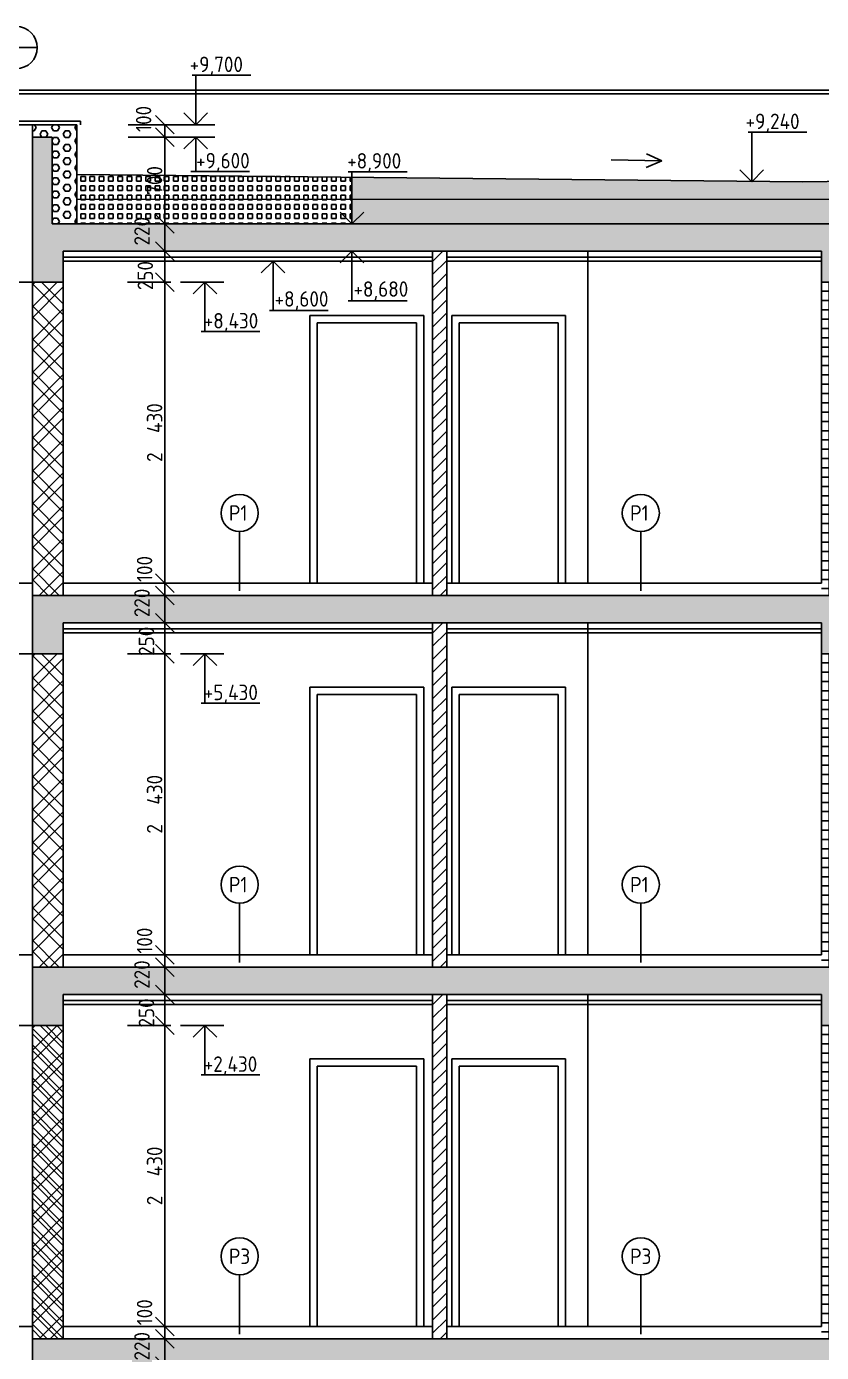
# Model space of a CAD drawing. Extents: x 3792242 to 5145247, y -1546315 to -1031918.
# Drawn here: x 4015889 to 4022306, y -1534967 to -1524264 of the extents above; entities that cross this region are included whole.
import ezdxf

# ---------------------------------------------------------------- set-up
doc = ezdxf.new("R2010")
doc.units = 0
doc.header["$MEASUREMENT"] = 0
doc.layers.get('0').update_dxf_attribs({"linetype": 'CONTINUOUS'})
doc.layers.get('Defpoints').update_dxf_attribs({"color": 61, "linetype": 'CONTINUOUS'})
for name, color, linetype in [('DVERE', 45, 'CONTINUOUS'), ('KÓTY', 4, 'CONTINUOUS'), ('MÚRY', 1, 'CONTINUOUS'), ('OKNÁ', 143, 'CONTINUOUS'), ('TENKÁ', 7, 'CONTINUOUS'), ('ŠRAFY', 82, 'CONTINUOUS'), ('šrafy-múry', 8, 'CONTINUOUS')]:
    doc.layers.add(name, color=color, linetype=linetype)
doc.styles.add('STYLE1', font='isocp.shx')
doc.dimstyles.new('STANDARD-50', dxfattribs={"dimtxt": 125, "dimasz": 150, "dimexe": 10, "dimexo": 200, "dimgap": 20, "dimtad": 1, "dimdsep": 46, "dimlunit": 6, "dimtxsty": 'STYLE1', "dimblk1": 'OBLIQUE', "dimblk2": 'OBLIQUE', "dimsah": 1, "dimcen": 2.5, "dimse1": 1, "dimse2": 1, "dimadec": 0, "dimazin": 0, "dimtfac": 1, "dimtmove": 1, "dimatfit": 3, "dimldrblk": 'OBLIQUE', "dimfxl": 1, "dimtolj": 1, "dimtzin": 0, "dimarcsym": 0})
pattern_1 = [(45, (226757.26, 886.43), (53.0330086, 194.4543648), [250, -50, 0, -50])]
pattern_2 = [(0, (-459049.063, -13947.075), (0, 54.12658774), [31.25, -62.5]), (120, (-459049.063, -13947.075), (-46.875, -27.06329387), [31.25, -62.5]), (60, (-459017.813, -13947.075), (-46.875, 27.06329387), [31.25, -62.5])]
pattern_3 = [(0, (-546523.74, 886.425), (0, 37.5), [37.5, -37.5]), (90, (-546523.74, 886.425), (-37.5, 2e-15), [37.5, -37.5])]

# ---------------------------------------------------------------- blocks, each defined once
blk = doc.blocks.new('_OBLIQUE')
at = {"color": 0, "linetype": 'ByBlock'}
blk.add_line((-0.5, -0.5), (0.5, 0.5), dxfattribs=at)
blk = doc.blocks.new('*D52363')
at = {"layer": 'Defpoints', "color": 0}
for p in [(4016116, -1525157), (4016096, -1525857), (4017006, -1525857)]:
    blk.add_point(p, dxfattribs=at)
at = {"layer": 'KÓTY', "color": 0, "lineweight": -2, "ltscale": 0.25}
blk.add_line((4017006, -1525157), (4017006, -1525857), dxfattribs=at)
at = {"layer": 'KÓTY', "color": 0, "linetype": 'ByBlock', "lineweight": -2, "xscale": 150, "yscale": 150, "zscale": 150}
for p, rotation in [((4017006, -1525157), 90), ((4017006, -1525857), 270)]:
    blk.add_blockref('_OBLIQUE', p, dxfattribs=dict(at, rotation=rotation))
at = {"layer": 'KÓTY', "color": 0, "insert": (4016923, -1525507), "char_height": 125, "attachment_point": 5, "rotation": 90, "style": 'STYLE1'}
blk.add_mtext('\\A1;700', dxfattribs=at)
blk = doc.blocks.new('*D52364')
at = {"layer": 'Defpoints', "color": 0}
for p in [(4016116, -1525057), (4016116, -1525157), (4017006, -1525057)]:
    blk.add_point(p, dxfattribs=at)
at = {"layer": 'KÓTY', "color": 0, "lineweight": -2, "ltscale": 0.25}
blk.add_line((4017006, -1525157), (4017006, -1525057), dxfattribs=at)
at = {"layer": 'KÓTY', "color": 0, "linetype": 'ByBlock', "lineweight": -2, "xscale": 150, "yscale": 150, "zscale": 150}
for p, rotation in [((4017006, -1525057), 90), ((4017006, -1525157), 270)]:
    blk.add_blockref('_OBLIQUE', p, dxfattribs=dict(at, rotation=rotation))
at = {"layer": 'KÓTY', "color": 0, "insert": (4016834, -1525010), "char_height": 125, "attachment_point": 5, "rotation": 90, "style": 'STYLE1'}
blk.add_mtext('\\A1;100', dxfattribs=at)
blk = doc.blocks.new('*D54560')
at = {"layer": 'Defpoints', "color": 0}
for p in [(4016359, -1526077), (4017006, -1526077), (4016359, -1526327)]:
    blk.add_point(p, dxfattribs=at)
at = {"layer": 'KÓTY', "color": 0, "lineweight": -2, "ltscale": 0.25}
blk.add_line((4017006, -1526327), (4017006, -1526077), dxfattribs=at)
at = {"layer": 'KÓTY', "color": 0, "linetype": 'ByBlock', "lineweight": -2, "xscale": 150, "yscale": 150, "zscale": 150}
for p, rotation in [((4017006, -1526077), 90), ((4017006, -1526327), 270)]:
    blk.add_blockref('_OBLIQUE', p, dxfattribs=dict(at, rotation=rotation))
at = {"layer": 'KÓTY', "color": 0, "insert": (4016848, -1526275), "char_height": 125, "attachment_point": 5, "rotation": 90, "style": 'STYLE1'}
blk.add_mtext('\\A1;250', dxfattribs=at)
blk = doc.blocks.new('*D54561')
at = {"layer": 'Defpoints', "color": 0}
for p in [(4016359, -1526327), (4016359, -1528757), (4017006, -1528757)]:
    blk.add_point(p, dxfattribs=at)
at = {"layer": 'KÓTY', "color": 0, "lineweight": -2, "ltscale": 0.25}
blk.add_line((4017006, -1526327), (4017006, -1528757), dxfattribs=at)
at = {"layer": 'KÓTY', "color": 0, "linetype": 'ByBlock', "lineweight": -2, "xscale": 150, "yscale": 150, "zscale": 150}
for p, rotation in [((4017006, -1526327), 90), ((4017006, -1528757), 270)]:
    blk.add_blockref('_OBLIQUE', p, dxfattribs=dict(at, rotation=rotation))
at = {"layer": 'KÓTY', "color": 0, "insert": (4016923, -1527542), "char_height": 125, "attachment_point": 5, "rotation": 90, "style": 'STYLE1'}
blk.add_mtext('\\A1;2ﾠ430', dxfattribs=at)
blk = doc.blocks.new('*D54562')
at = {"layer": 'Defpoints', "color": 0}
for p in [(4017006, -1525857), (4017006, -1526077), (4017006, -1526077)]:
    blk.add_point(p, dxfattribs=at)
at = {"layer": 'KÓTY', "color": 0, "lineweight": -2, "ltscale": 0.25}
blk.add_line((4017006, -1525857), (4017006, -1526077), dxfattribs=at)
at = {"layer": 'KÓTY', "color": 0, "linetype": 'ByBlock', "lineweight": -2, "xscale": 150, "yscale": 150, "zscale": 150}
for p, rotation in [((4017006, -1525857), 90), ((4017006, -1526077), 270)]:
    blk.add_blockref('_OBLIQUE', p, dxfattribs=dict(at, rotation=rotation))
at = {"layer": 'KÓTY', "color": 0, "insert": (4016821, -1525917), "char_height": 125, "attachment_point": 5, "rotation": 90, "style": 'STYLE1'}
blk.add_mtext('\\A1;220', dxfattribs=at)
blk = doc.blocks.new('*D54563')
at = {"layer": 'Defpoints', "color": 0}
for p in [(4017006, -1529077), (4017511, -1529077), (4017511, -1529327)]:
    blk.add_point(p, dxfattribs=at)
at = {"layer": 'KÓTY', "color": 0, "lineweight": -2, "ltscale": 0.25}
blk.add_line((4017006, -1529327), (4017006, -1529077), dxfattribs=at)
at = {"layer": 'KÓTY', "color": 0, "linetype": 'ByBlock', "lineweight": -2, "xscale": 150, "yscale": 150, "zscale": 150}
for p, rotation in [((4017006, -1529077), 90), ((4017006, -1529327), 270)]:
    blk.add_blockref('_OBLIQUE', p, dxfattribs=dict(at, rotation=rotation))
at = {"layer": 'KÓTY', "color": 0, "insert": (4016857, -1529227), "char_height": 125, "attachment_point": 5, "rotation": 90, "style": 'STYLE1'}
blk.add_mtext('\\A1;250', dxfattribs=at)
blk = doc.blocks.new('*D54565')
at = {"layer": 'Defpoints', "color": 0}
for p in [(4017006, -1528757), (4017006, -1528757), (4017006, -1528857)]:
    blk.add_point(p, dxfattribs=at)
at = {"layer": 'KÓTY', "color": 0, "lineweight": -2, "ltscale": 0.25}
blk.add_line((4017006, -1528857), (4017006, -1528757), dxfattribs=at)
at = {"layer": 'KÓTY', "color": 0, "linetype": 'ByBlock', "lineweight": -2, "xscale": 150, "yscale": 150, "zscale": 150}
for p, rotation in [((4017006, -1528757), 90), ((4017006, -1528857), 270)]:
    blk.add_blockref('_OBLIQUE', p, dxfattribs=dict(at, rotation=rotation))
at = {"layer": 'KÓTY', "color": 0, "insert": (4016842, -1528643), "char_height": 125, "attachment_point": 5, "rotation": 90, "style": 'STYLE1'}
blk.add_mtext('\\A1;100', dxfattribs=at)
blk = doc.blocks.new('*D54566')
at = {"layer": 'Defpoints', "color": 0}
for p in [(4017006, -1528857), (4017006, -1529077), (4017006, -1529077)]:
    blk.add_point(p, dxfattribs=at)
at = {"layer": 'KÓTY', "color": 0, "lineweight": -2, "ltscale": 0.25}
blk.add_line((4017006, -1528857), (4017006, -1529077), dxfattribs=at)
at = {"layer": 'KÓTY', "color": 0, "linetype": 'ByBlock', "lineweight": -2, "xscale": 150, "yscale": 150, "zscale": 150}
for p, rotation in [((4017006, -1528857), 90), ((4017006, -1529077), 270)]:
    blk.add_blockref('_OBLIQUE', p, dxfattribs=dict(at, rotation=rotation))
at = {"layer": 'KÓTY', "color": 0, "insert": (4016821, -1528917), "char_height": 125, "attachment_point": 5, "rotation": 90, "style": 'STYLE1'}
blk.add_mtext('\\A1;220', dxfattribs=at)
blk = doc.blocks.new('*D54567')
at = {"layer": 'Defpoints', "color": 0}
for p in [(4016359, -1529327), (4016359, -1531757), (4017006, -1531757)]:
    blk.add_point(p, dxfattribs=at)
at = {"layer": 'KÓTY', "color": 0, "lineweight": -2, "ltscale": 0.25}
blk.add_line((4017006, -1529327), (4017006, -1531757), dxfattribs=at)
at = {"layer": 'KÓTY', "color": 0, "linetype": 'ByBlock', "lineweight": -2, "xscale": 150, "yscale": 150, "zscale": 150}
for p, rotation in [((4017006, -1529327), 90), ((4017006, -1531757), 270)]:
    blk.add_blockref('_OBLIQUE', p, dxfattribs=dict(at, rotation=rotation))
at = {"layer": 'KÓTY', "color": 0, "insert": (4016923, -1530542), "char_height": 125, "attachment_point": 5, "rotation": 90, "style": 'STYLE1'}
blk.add_mtext('\\A1;2ﾠ430', dxfattribs=at)
blk = doc.blocks.new('*D54568')
at = {"layer": 'Defpoints', "color": 0}
for p in [(4017006, -1532077), (4017511, -1532077), (4017511, -1532327)]:
    blk.add_point(p, dxfattribs=at)
at = {"layer": 'KÓTY', "color": 0, "lineweight": -2, "ltscale": 0.25}
blk.add_line((4017006, -1532327), (4017006, -1532077), dxfattribs=at)
at = {"layer": 'KÓTY', "color": 0, "linetype": 'ByBlock', "lineweight": -2, "xscale": 150, "yscale": 150, "zscale": 150}
for p, rotation in [((4017006, -1532077), 90), ((4017006, -1532327), 270)]:
    blk.add_blockref('_OBLIQUE', p, dxfattribs=dict(at, rotation=rotation))
at = {"layer": 'KÓTY', "color": 0, "insert": (4016857, -1532227), "char_height": 125, "attachment_point": 5, "rotation": 90, "style": 'STYLE1'}
blk.add_mtext('\\A1;250', dxfattribs=at)
blk = doc.blocks.new('*D54569')
at = {"layer": 'Defpoints', "color": 0}
for p in [(4017006, -1531757), (4017006, -1531757), (4017006, -1531857)]:
    blk.add_point(p, dxfattribs=at)
at = {"layer": 'KÓTY', "color": 0, "lineweight": -2, "ltscale": 0.25}
blk.add_line((4017006, -1531857), (4017006, -1531757), dxfattribs=at)
at = {"layer": 'KÓTY', "color": 0, "linetype": 'ByBlock', "lineweight": -2, "xscale": 150, "yscale": 150, "zscale": 150}
for p, rotation in [((4017006, -1531757), 90), ((4017006, -1531857), 270)]:
    blk.add_blockref('_OBLIQUE', p, dxfattribs=dict(at, rotation=rotation))
at = {"layer": 'KÓTY', "color": 0, "insert": (4016842, -1531643), "char_height": 125, "attachment_point": 5, "rotation": 90, "style": 'STYLE1'}
blk.add_mtext('\\A1;100', dxfattribs=at)
blk = doc.blocks.new('*D54570')
at = {"layer": 'Defpoints', "color": 0}
for p in [(4017006, -1531857), (4017006, -1532077), (4017006, -1532077)]:
    blk.add_point(p, dxfattribs=at)
at = {"layer": 'KÓTY', "color": 0, "lineweight": -2, "ltscale": 0.25}
blk.add_line((4017006, -1531857), (4017006, -1532077), dxfattribs=at)
at = {"layer": 'KÓTY', "color": 0, "linetype": 'ByBlock', "lineweight": -2, "xscale": 150, "yscale": 150, "zscale": 150}
for p, rotation in [((4017006, -1531857), 90), ((4017006, -1532077), 270)]:
    blk.add_blockref('_OBLIQUE', p, dxfattribs=dict(at, rotation=rotation))
at = {"layer": 'KÓTY', "color": 0, "insert": (4016821, -1531917), "char_height": 125, "attachment_point": 5, "rotation": 90, "style": 'STYLE1'}
blk.add_mtext('\\A1;220', dxfattribs=at)
blk = doc.blocks.new('*D54571')
at = {"layer": 'Defpoints', "color": 0}
for p in [(4016359, -1532327), (4016359, -1534757), (4017006, -1534757)]:
    blk.add_point(p, dxfattribs=at)
at = {"layer": 'KÓTY', "color": 0, "lineweight": -2, "ltscale": 0.25}
blk.add_line((4017006, -1532327), (4017006, -1534757), dxfattribs=at)
at = {"layer": 'KÓTY', "color": 0, "linetype": 'ByBlock', "lineweight": -2, "xscale": 150, "yscale": 150, "zscale": 150}
for p, rotation in [((4017006, -1532327), 90), ((4017006, -1534757), 270)]:
    blk.add_blockref('_OBLIQUE', p, dxfattribs=dict(at, rotation=rotation))
at = {"layer": 'KÓTY', "color": 0, "insert": (4016923, -1533542), "char_height": 125, "attachment_point": 5, "rotation": 90, "style": 'STYLE1'}
blk.add_mtext('\\A1;2ﾠ430', dxfattribs=at)
blk = doc.blocks.new('*D54573')
at = {"layer": 'Defpoints', "color": 0}
for p in [(4017006, -1534757), (4017006, -1534757), (4017006, -1534857)]:
    blk.add_point(p, dxfattribs=at)
at = {"layer": 'KÓTY', "color": 0, "lineweight": -2, "ltscale": 0.25}
blk.add_line((4017006, -1534857), (4017006, -1534757), dxfattribs=at)
at = {"layer": 'KÓTY', "color": 0, "linetype": 'ByBlock', "lineweight": -2, "xscale": 150, "yscale": 150, "zscale": 150}
for p, rotation in [((4017006, -1534757), 90), ((4017006, -1534857), 270)]:
    blk.add_blockref('_OBLIQUE', p, dxfattribs=dict(at, rotation=rotation))
at = {"layer": 'KÓTY', "color": 0, "insert": (4016842, -1534643), "char_height": 125, "attachment_point": 5, "rotation": 90, "style": 'STYLE1'}
blk.add_mtext('\\A1;100', dxfattribs=at)
blk = doc.blocks.new('*D54574')
at = {"layer": 'Defpoints', "color": 0}
for p in [(4017006, -1534857), (4017006, -1535077), (4017006, -1535077)]:
    blk.add_point(p, dxfattribs=at)
at = {"layer": 'KÓTY', "color": 0, "lineweight": -2, "ltscale": 0.25}
blk.add_line((4017006, -1534857), (4017006, -1535077), dxfattribs=at)
at = {"layer": 'KÓTY', "color": 0, "linetype": 'ByBlock', "lineweight": -2, "xscale": 150, "yscale": 150, "zscale": 150}
for p, rotation in [((4017006, -1534857), 90), ((4017006, -1535077), 270)]:
    blk.add_blockref('_OBLIQUE', p, dxfattribs=dict(at, rotation=rotation))
at = {"layer": 'KÓTY', "color": 0, "insert": (4016821, -1534917), "char_height": 125, "attachment_point": 5, "rotation": 90, "style": 'STYLE1'}
blk.add_mtext('\\A1;220', dxfattribs=at)

msp = doc.modelspace()

# ---------------------------------------------------------------- hatches: boundary and pattern name
at = {"layer": 'ŠRAFY'}
h = msp.add_hatch(dxfattribs=at)
h.set_pattern_fill('HEX', color=256, scale=250)
h.set_pattern_definition(pattern_2)
h.paths.add_polyline_path([(4015935.937, -1525157.345), (4016095.937, -1525157.345), (4016295.937, -1525157.345), (4016295.937, -1525057.345), (4015935.937, -1525057.345)])
h = msp.add_hatch(dxfattribs=at)
h.set_pattern_fill('HEX', color=256, scale=250)
h.set_pattern_definition(pattern_2)
h.paths.add_polyline_path([(4016095.937, -1525857.345), (4016295.937, -1525857.345), (4016295.937, -1525517.345), (4016295.937, -1525157.345), (4016095.937, -1525157.345)])
h = msp.add_hatch(dxfattribs=at)
h.set_pattern_fill('SQUARE', color=256, scale=300)
h.set_pattern_definition(pattern_3)
h.paths.add_polyline_path([(4018516.218, -1525857.345), (4029525.937, -1525857.345), (4029525.937, -1525737.345), (4029775.937, -1525737.345), (4029785.78, -1525737.345), (4029783.436, -1525432.339), (4029770.838, -1525432.339), (4029770.838, -1525432.339), (4029783.436, -1525432.339), (4029783.436, -1525419.495), (4029785.78, -1525425.454), (4029795.155, -1525425.454), (4029796.092, -1525430.464), (4029805.804, -1525429.651), (4029839.181, -1525357.933), (4029842.725, -1525350.317), (4029834.978, -1525350.317), (4029848.444, -1525349.049), (4029850.169, -1525303.454, -0.238895689), (4029844.922, -1525301.643), (4029817.256, -1525301.116, 0.999997966), (4029812.03, -1525301.277), (4029812.03, -1525295.005), (4029814.815, -1525267.183, 2.137850487), (4029816.717, -1525259.548), (4029816.685, -1525252.408), (4029793.27, -1525256.571), (4029786.907, -1525245.71, -0.999999999), (4029783.914, -1525249.939), (4029785.607, -1525257.922), (4029760.907, -1525261.992), (4029759.539, -1525254.233), (4029745.056, -1525253.649), (4029741.093, -1525262.086), (4029744.863, -1525276.321), (4029752.804, -1525274.921), (4029753.905, -1525285.649), (4029742.186, -1525288.502), (4029742.186, -1525377.556, -0.198911268), (4029739.715, -1525383.523), (4029722.995, -1525400.242), (4029714.116, -1525409.122), (4029692.554, -1525432.339), (4029707.885, -1525432.339), (4029715.147, -1525432.339), (4029728.616, -1525432.339), (4029728.405, -1525423.902), (4029733.748, -1525424.183), (4029734.03, -1525432.339), (4029768.026, -1525435.714, 0.414213561), (4029770.838, -1525432.339), (4029768.026, -1525554.787), (4029759.967, -1525571.276, -1), (4029765.538, -1525569.784), (4029768.026, -1525554.787), (4029770.838, -1525432.339), (4029734.03, -1525432.339), (4029728.616, -1525432.339), (4029728.616, -1525432.339), (4029715.147, -1525432.339), (4029692.554, -1525432.339), (4029693.963, -1525579.527), (4029724.902, -1525578.964), (4029724.902, -1525572.496), (4029734.745, -1525571.089, 0.995926231), (4029730.574, -1525579.527), (4029736.714, -1525579.527), (4029734.745, -1525571.089, -0.995932032), (4029730.574, -1525579.527, -0.414212634), (4029725.511, -1525585.152), (4029735.542, -1525586.277, 0.999977705), (4029731.305, -1525585.152), (4029725.511, -1525585.152), (4029711.516, -1525585.152), (4029693.963, -1525585.714), (4029694.526, -1525729.527), (4029691.151, -1525720.311), (4029691.151, -1525661.708), (4018516.218, -1525658.266)])
h.paths.add_polyline_path([(4029765.538, -1525569.784), (4029767.744, -1525575.767), (4029759.967, -1525571.276), (4029768.026, -1525554.787)], flags=16)
edge = h.paths.add_edge_path(flags=16)
edge.add_arc((4029726.524, -1525440.327), 0.45, 0, 269.9999999)
edge = h.paths.add_edge_path(flags=16)
edge.add_arc((4029726.524, -1525590.327), 0.45, 0, 269.9999999)
h.paths.add_polyline_path([(4029768.026, -1525704.787), (4029765.538, -1525719.784), (4029767.744, -1525725.767), (4029759.967, -1525721.276)], flags=16)
edge = h.paths.add_edge_path(flags=16)
edge.add_arc((4029767.463, -1525576.254), 0.562, 179.9881901, 60.0098843, ccw=False)
edge = h.paths.add_edge_path(flags=16)
edge.add_arc((4029812.311, -1525301.277), 0.281, 359.9963957, 179.9963957)
edge = h.paths.add_edge_path(flags=16)
edge.add_arc((4029662.463, -1525728.964), 0.562, 89.99853, 269.99853)
edge = h.paths.add_edge_path(flags=16)
edge.add_arc((4029655.822, -1525731.998), 3.548, 179.2901851, 135.8540614, ccw=False)
edge = h.paths.add_edge_path(flags=16)
edge.add_arc((4029653.276, -1525728.964), 0.562, 359.9963955, 270.0014701, ccw=False)
edge = h.paths.add_edge_path(flags=16)
edge.add_arc((4029650.633, -1525731.541), 3.323, 123.9821062, 37.3193843)
edge = h.paths.add_edge_path(flags=16)
edge.add_arc((4029694.526, -1525728.964), 0.563, 180, 269.9999999)
edge = h.paths.add_edge_path(flags=16)
edge.add_arc((4029724.339, -1525728.964), 0.562, 270, 0.0009382)
edge = h.paths.add_edge_path(flags=16)
edge.add_arc((4029734.042, -1525721.792), 0.994, 225, 45)
h.paths.add_polyline_path([(4029724.902, -1525722.496), (4029734.745, -1525721.089, 0.995926231), (4029730.086, -1525729.527), (4029736.714, -1525729.527), (4029767.744, -1525725.767), (4029765.538, -1525719.784, 1), (4029759.967, -1525721.276), (4029767.744, -1525725.767), (4029770.838, -1525730.933), (4029736.714, -1525729.527), (4029724.902, -1525728.964, -0.41282144), (4029730.086, -1525729.527), (4029724.902, -1525722.496)], flags=16)
h.paths.add_polyline_path([(4029736.714, -1525729.527), (4029734.745, -1525721.089, -0.995932032), (4029730.086, -1525729.527, -0.414212634), (4029724.902, -1525728.964)], flags=16)
edge = h.paths.add_edge_path(flags=16)
edge.add_arc((4029725.511, -1525585.714), 0.563, 180.0000001, 89.9999999, ccw=False)
h.paths.add_polyline_path([(4029731.605, -1525587.777, 1), (4029731.605, -1525588.902, 0.999999998)], flags=16)
edge = h.paths.add_edge_path(flags=16)
edge.add_arc((4029760.832, -1525571.045), 0.895, 14.9999652, 194.9999652, ccw=False)
edge = h.paths.add_edge_path(flags=16)
edge.add_arc((4029734.17, -1525432.199), 0.199, 44.9979464, 224.9979464)
edge = h.paths.add_edge_path(flags=16)
edge.add_arc((4029724.13, -1525408.642), 0.937, 104.9964859, 15.0006748, ccw=False)
edge = h.paths.add_edge_path(flags=16)
edge.add_arc((4029723.194, -1525400.441), 0.281, 314.9913662, 134.9913662)
edge = h.paths.add_edge_path(flags=16)
edge.add_arc((4029750.128, -1525259.704), 0.281, 190.0044594, 99.9997466, ccw=False)
edge = h.paths.add_edge_path(flags=16)
edge.add_arc((4029809.967, -1525256.769), 0.281, 280.0002255, 180.0011614, ccw=False)
edge = h.paths.add_edge_path(flags=16)
edge.add_arc((4029810.409, -1525262.15), 0.281, 291.0980665, 111.0864286, ccw=False)
edge = h.paths.add_edge_path(flags=16)
edge.add_arc((4029816.274, -1525260.072), 0.686, 208.6878087, 49.8011007, ccw=False)
edge = h.paths.add_edge_path(flags=16)
edge.add_arc((4029834.906, -1525355.652), 0.281, 359.9967514, 179.9967514)
edge = h.paths.add_edge_path(flags=16)
edge.add_arc((4029794.873, -1525419.496), 0.281, 180.005609, 360, ccw=False)
edge = h.paths.add_edge_path(flags=16)
edge.add_arc((4029714.315, -1525409.32), 0.281, 14.9965141, 135.00199)
edge = h.paths.add_edge_path(flags=16)
edge.add_arc((4029767.463, -1525726.254), 0.562, 179.9881901, 60.0098843, ccw=False)
edge = h.paths.add_edge_path(flags=16)
edge.add_arc((4029736.714, -1525728.964), 0.563, 180.0000001, 270, ccw=False)
edge = h.paths.add_edge_path(flags=16)
edge.add_arc((4029725.605, -1525723.199), 0.994, 315, 135)
edge = h.paths.add_edge_path(flags=0)
edge.add_arc((4029760.832, -1525721.045), 0.895, 14.9999652, 194.9999652, ccw=False)
h = msp.add_hatch(dxfattribs=at)
h.set_pattern_fill('SQUARE', color=256, scale=300)
h.set_pattern_definition(pattern_3)
h.paths.add_polyline_path([(4018516.218, -1525658.266), (4018516.218, -1525480.948), (4016295.937, -1525458.745), (4016295.937, -1525657.582)])
h.paths.add_polyline_path([(4016798.437, -1525651.145), (4016798.437, -1525363.546), (4017048.437, -1525363.546), (4017048.437, -1525651.145)], flags=9)
h = msp.add_hatch(dxfattribs=at)
h.set_pattern_fill('SQUARE', color=256, scale=300)
h.set_pattern_definition(pattern_3)
h.paths.add_polyline_path([(4029693.963, -1525585.714), (4029693.963, -1525579.527), (4029689.662, -1525499.439), (4029635.261, -1525499.439), (4029045.937, -1525493.545), (4026790.937, -1525470.995), (4022155.937, -1525517.345), (4018516.218, -1525480.948), (4018516.218, -1525658.266), (4029691.151, -1525661.708)])
h = msp.add_hatch(dxfattribs=at)
h.set_pattern_fill('SQUARE', color=256, scale=300)
h.set_pattern_definition(pattern_3)
h.paths.add_polyline_path([(4016295.937, -1525657.582), (4016295.937, -1525857.345), (4018516.218, -1525857.345), (4018516.218, -1525658.266)])
h.paths.add_polyline_path([(4016695.937, -1526060.394), (4016695.937, -1525772.796), (4016945.937, -1525772.796), (4016945.937, -1526060.394)], flags=9)
at = {"layer": 'ŠRAFY', "ltscale": 0.25}
h = msp.add_hatch(dxfattribs=at)
h.set_pattern_fill('ANSI31', color=256, scale=600, style=0)
h.set_pattern_definition([(45, (179439.26, 6886.425), (-53.0330086, 53.0330086), [])])
h.paths.add_polyline_path([(4019165.937, -1528857.345), (4019165.937, -1528757.345), (4019165.937, -1526077.345), (4019280.937, -1526077.345), (4019280.937, -1528757.345), (4019280.937, -1528857.345)])
at = {"layer": 'ŠRAFY'}
h = msp.add_hatch(dxfattribs=at)
h.set_pattern_fill('ANSI32', color=256, scale=500, angle=90)
h.set_pattern_definition([(135, (174449.65, -252979.72), (-132.5825215, -132.5825215), []), (135, (174449.65, -252891.33), (-132.5825215, -132.5825215), [])])
h.paths.add_polyline_path([(4016185.937, -1528857.345), (4016185.937, -1528757.345), (4016185.937, -1526327.345), (4015935.937, -1526327.345), (4015935.937, -1528857.345)])
h = msp.add_hatch(dxfattribs=at)
h.set_pattern_fill('ANSI32', color=256, scale=500)
h.set_pattern_definition([(45, (174449.65, -252979.72), (-132.5825215, 132.5825215), []), (45, (174538.04, -252979.72), (-132.5825215, 132.5825215), [])])
h.paths.add_polyline_path([(4016185.937, -1528857.345), (4016185.937, -1528757.345), (4016185.937, -1526327.345), (4015935.937, -1526327.345), (4015935.937, -1528857.345)])
at = {"layer": 'ŠRAFY', "ltscale": 0.25}
h = msp.add_hatch(dxfattribs=at)
h.set_pattern_fill('ANSI37', color=256, scale=600, angle=45)
h.set_pattern_definition([(90, (-3691006.02, 415873.014), (-75, 1e-14), []), (180, (-3691006.02, 415873.014), (-1e-14, -75), [])])
h.paths.add_polyline_path([(4022305.937, -1528857.345), (4022605.937, -1528857.345), (4022605.937, -1528757.345), (4022605.937, -1526327.345), (4022305.937, -1526327.345), (4022305.937, -1528757.345)])
h = msp.add_hatch(dxfattribs=at)
h.set_pattern_fill('ANSI31', color=256, scale=600, style=0)
h.set_pattern_definition([(45, (179439.26, 3886.425), (-53.0330086, 53.0330086), [])])
h.paths.add_polyline_path([(4019165.937, -1531857.345), (4019165.937, -1531757.345), (4019165.937, -1529077.345), (4019280.937, -1529077.345), (4019280.937, -1531757.345), (4019280.937, -1531857.345)])
at = {"layer": 'ŠRAFY'}
h = msp.add_hatch(dxfattribs=at)
h.set_pattern_fill('ANSI32', color=256, scale=500, angle=90)
h.set_pattern_definition([(135, (174449.65, -255979.72), (-132.5825215, -132.5825215), []), (135, (174449.65, -255891.33), (-132.5825215, -132.5825215), [])])
h.paths.add_polyline_path([(4016185.937, -1531857.345), (4016185.937, -1531757.345), (4016185.937, -1529327.345), (4015935.937, -1529327.345), (4015935.937, -1531857.345)])
h = msp.add_hatch(dxfattribs=at)
h.set_pattern_fill('ANSI32', color=256, scale=500)
h.set_pattern_definition([(45, (174449.65, -255979.72), (-132.5825215, 132.5825215), []), (45, (174538.04, -255979.72), (-132.5825215, 132.5825215), [])])
h.paths.add_polyline_path([(4016185.937, -1531857.345), (4016185.937, -1531757.345), (4016185.937, -1529327.345), (4015935.937, -1529327.345), (4015935.937, -1531857.345)])
at = {"layer": 'ŠRAFY', "ltscale": 0.25}
h = msp.add_hatch(dxfattribs=at)
h.set_pattern_fill('ANSI37', color=256, scale=600, angle=45)
h.set_pattern_definition([(90, (-3691006.02, 412873.014), (-75, 1e-14), []), (180, (-3691006.02, 412873.014), (-1e-14, -75), [])])
h.paths.add_polyline_path([(4022305.937, -1531857.345), (4022605.937, -1531857.345), (4022605.937, -1531757.345), (4022605.937, -1529327.345), (4022305.937, -1529327.345), (4022305.937, -1531757.345)])
h = msp.add_hatch(dxfattribs=at)
h.set_pattern_fill('ANSI31', color=256, scale=600, style=0)
h.set_pattern_definition([(45, (179439.26, 886.425), (-53.0330086, 53.0330086), [])])
h.paths.add_polyline_path([(4019165.937, -1534857.345), (4019165.937, -1534757.345), (4019165.937, -1532077.345), (4019280.937, -1532077.345), (4019280.937, -1534757.345), (4019280.937, -1534857.345)])
at = {"layer": 'ŠRAFY'}
h = msp.add_hatch(dxfattribs=at)
h.set_pattern_fill('ANSI32', color=256, scale=250, angle=90)
h.set_pattern_definition([(135, (-431128.74, 31794.12), (-66.2912607, -66.2912607), []), (135, (-431128.74, 31838.31), (-66.2912607, -66.2912607), [])])
h.paths.add_polyline_path([(4016185.937, -1534857.345), (4016185.937, -1534757.345), (4016185.937, -1532327.345), (4015935.937, -1532327.345), (4015935.937, -1534857.345)])
h = msp.add_hatch(dxfattribs=at)
h.set_pattern_fill('ANSI32', color=256, scale=500)
h.set_pattern_definition([(45, (174449.65, -258979.72), (-132.5825215, 132.5825215), []), (45, (174538.04, -258979.72), (-132.5825215, 132.5825215), [])])
h.paths.add_polyline_path([(4016185.937, -1534857.345), (4016185.937, -1534757.345), (4016185.937, -1532327.345), (4015935.937, -1532327.345), (4015935.937, -1534857.345)])
at = {"layer": 'ŠRAFY', "ltscale": 0.25}
h = msp.add_hatch(dxfattribs=at)
h.set_pattern_fill('ANSI37', color=256, scale=600, angle=45)
h.set_pattern_definition([(90, (-3691006.02, 409873.014), (-75, 1e-14), []), (180, (-3691006.02, 409873.014), (-1e-14, -75), [])])
h.paths.add_polyline_path([(4022305.937, -1534857.345), (4022605.937, -1534857.345), (4022605.937, -1534757.345), (4022605.937, -1532327.345), (4022305.937, -1532327.345), (4022305.937, -1534757.345)])
at = {"layer": 'šrafy-múry'}
h = msp.add_hatch(dxfattribs=at)
h.set_pattern_fill('ANSI36', color=253, scale=800, angle=360)
h.set_pattern_definition(pattern_1)
h.paths.add_polyline_path([(4016185.937, -1526327.345), (4016185.937, -1526077.345), (4016405.937, -1526077.345), (4016485.937, -1526077.345), (4019800.259, -1526077.345), (4020305.937, -1526077.345), (4020420.937, -1526077.345), (4022305.937, -1526077.345), (4022305.937, -1526327.345), (4022605.937, -1526327.345), (4022605.937, -1526077.345), (4024490.937, -1526077.345), (4024605.937, -1526077.345), (4028725.937, -1526077.345), (4028725.937, -1526327.345), (4029025.937, -1526327.345), (4029025.937, -1526077.345), (4029775.937, -1526077.345), (4029775.937, -1525857.345), (4016295.937, -1525857.345), (4016095.937, -1525857.345), (4016095.937, -1525157.345), (4015935.937, -1525157.345), (4015935.937, -1526327.345)])
h.paths.add_polyline_path([(4030975.937, -1526077.345), (4032040.937, -1526077.345), (4032180.937, -1526077.345), (4035365.937, -1526077.345), (4035365.937, -1526327.345), (4035665.937, -1526327.345), (4035665.937, -1526077.345), (4038445.937, -1526077.345), (4039995.937, -1526077.345), (4039995.937, -1526637.345), (4040195.937, -1526637.345), (4040195.937, -1525357.345), (4041945.937, -1525357.345), (4042085.937, -1525357.345), (4042085.937, -1525857.345), (4041945.937, -1525857.345), (4041945.937, -1526327.345), (4042285.937, -1526327.345), (4042285.937, -1524907.345), (4042125.937, -1524907.345), (4042125.937, -1525157.345), (4041925.937, -1525157.345), (4039995.937, -1525157.345), (4039995.937, -1525857.345), (4030975.937, -1525857.345)])
h = msp.add_hatch(dxfattribs=at)
h.set_pattern_fill('ANSI36', color=253, scale=800, angle=360)
h.set_pattern_definition(pattern_1)
h.paths.add_polyline_path([(4029025.937, -1529077.345), (4032040.937, -1529077.345), (4032180.937, -1529077.345), (4035365.937, -1529077.345), (4035365.937, -1529327.345), (4035665.937, -1529327.345), (4035665.937, -1529077.345), (4039995.937, -1529077.345), (4039995.937, -1529637.345), (4040195.937, -1529637.345), (4040195.937, -1528857.345), (4016405.937, -1528857.345), (4016185.937, -1528857.345), (4015935.937, -1528857.345), (4015935.937, -1529327.345), (4016185.937, -1529327.345), (4016185.937, -1529077.345), (4016405.937, -1529077.345), (4016485.937, -1529077.345), (4020305.937, -1529077.345), (4020420.937, -1529077.345), (4022305.937, -1529077.345), (4022305.937, -1529327.345), (4022605.937, -1529327.345), (4022605.937, -1529077.345), (4024490.937, -1529077.345), (4024605.937, -1529077.345), (4028725.937, -1529077.345), (4028725.937, -1529327.345), (4029025.937, -1529327.345)])
h = msp.add_hatch(dxfattribs=at)
h.set_pattern_fill('ANSI36', color=253, scale=800, angle=360)
h.set_pattern_definition(pattern_1)
h.paths.add_polyline_path([(4035665.937, -1532077.345), (4039995.937, -1532077.345), (4039995.937, -1532637.345), (4040195.937, -1532637.345), (4040195.937, -1531857.345), (4016405.937, -1531857.345), (4016185.937, -1531857.345), (4015935.937, -1531857.345), (4015935.937, -1532327.345), (4016185.937, -1532327.345), (4016185.937, -1532077.345), (4016405.937, -1532077.345), (4016485.937, -1532077.345), (4020305.937, -1532077.345), (4020420.937, -1532077.345), (4022305.937, -1532077.345), (4022305.937, -1532327.345), (4022605.937, -1532327.345), (4022605.937, -1532077.345), (4024490.937, -1532077.345), (4024605.937, -1532077.345), (4028725.937, -1532077.345), (4028725.937, -1532327.345), (4029025.937, -1532327.345), (4029025.937, -1532077.345), (4032040.937, -1532077.345), (4032180.937, -1532077.345), (4035365.937, -1532077.345), (4035365.937, -1532327.345), (4035665.937, -1532327.345)])
h = msp.add_hatch(dxfattribs=at)
h.set_pattern_fill('ANSI36', color=253, scale=800, angle=360)
h.set_pattern_definition([(45, (226757.26, 886.43), (53.0330086, 194.4543648), [250, -50, 0, -50])])
h.paths.add_polyline_path([(4040195.937, -1534857.345), (4015935.937, -1534857.345), (4015935.937, -1535677.345), (4016285.937, -1535677.345), (4016285.937, -1535277.345), (4016285.937, -1535077.345), (4022230.937, -1535077.345), (4022230.937, -1535277.345), (4022230.937, -1535677.345), (4022680.937, -1535677.345), (4022680.937, -1535277.345), (4022680.937, -1535077.345), (4028650.937, -1535077.345), (4028650.937, -1535277.345), (4028650.937, -1535677.345), (4029100.937, -1535677.345), (4029100.937, -1535277.345), (4029100.937, -1535077.345), (4035365.937, -1535077.345), (4035365.937, -1535277.345), (4035365.937, -1535477.345), (4035665.937, -1535477.345), (4035665.937, -1535077.345), (4039995.937, -1535077.345), (4039995.937, -1535707.345), (4040195.937, -1535707.345)])
h.paths.add_polyline_path([(4029153.759, -1535060.394), (4029153.759, -1534772.796), (4029403.759, -1534772.796), (4029403.759, -1535060.394)], flags=9)
h.paths.add_polyline_path([(4023445.259, -1535061.145), (4023445.259, -1534773.546), (4023695.259, -1534773.546), (4023695.259, -1535061.145)], flags=9)
h.paths.add_polyline_path([(4023000.259, -1535060.394), (4023000.259, -1534772.796), (4023250.259, -1534772.796), (4023250.259, -1535060.394)], flags=9)
h.paths.add_polyline_path([(4016695.937, -1535060.394), (4016695.937, -1534772.796), (4016945.937, -1534772.796), (4016945.937, -1535060.394)], flags=9)
h.paths.add_polyline_path([(4034329.437, -1535060.394), (4034329.437, -1534772.796), (4034579.437, -1534772.796), (4034579.437, -1535060.394)], flags=9)
h.paths.add_polyline_path([(4029256.259, -1535521.145), (4029256.259, -1535233.546), (4029506.259, -1535233.546), (4029506.259, -1535521.145)], flags=24)
h.paths.add_polyline_path([(4034367.259, -1535464.874), (4034367.259, -1535177.276), (4034617.259, -1535177.276), (4034617.259, -1535464.874)], flags=24)

# ---------------------------------------------------------------- linework, layer by layer
at = {"layer": 'DVERE'}
for p, q in [((4018175.937, -1528757.345), (4018175.937, -1526597.345)), ((4018175.937, -1526597.345), (4019095.937, -1526597.345)), ((4018235.937, -1528757.345), (4018235.937, -1526657.345)), ((4018235.937, -1526657.345), (4019035.937, -1526657.345)), ((4019035.937, -1526657.345), (4019035.937, -1528757.345)), ((4019095.937, -1528757.345), (4019095.937, -1526597.345)), ((4019320.937, -1528757.345), (4019320.937, -1526597.345)), ((4019320.937, -1526597.345), (4020240.937, -1526597.345)), ((4019380.937, -1528757.345), (4019380.937, -1526657.345)), ((4019380.937, -1526657.345), (4020180.937, -1526657.345)), ((4020180.937, -1526657.345), (4020180.937, -1528757.345)), ((4020240.937, -1528757.345), (4020240.937, -1526597.345)), ((4018175.937, -1531757.345), (4018175.937, -1529597.345)), ((4018175.937, -1529597.345), (4019095.937, -1529597.345)), ((4018235.937, -1531757.345), (4018235.937, -1529657.345)), ((4018235.937, -1529657.345), (4019035.937, -1529657.345)), ((4019035.937, -1529657.345), (4019035.937, -1531757.345)), ((4019095.937, -1531757.345), (4019095.937, -1529597.345)), ((4019320.937, -1531757.345), (4019320.937, -1529597.345)), ((4019320.937, -1529597.345), (4020240.937, -1529597.345)), ((4019380.937, -1531757.345), (4019380.937, -1529657.345)), ((4019380.937, -1529657.345), (4020180.937, -1529657.345)), ((4020180.937, -1529657.345), (4020180.937, -1531757.345)), ((4020240.937, -1531757.345), (4020240.937, -1529597.345)), ((4018175.937, -1534757.345), (4018175.937, -1532597.345)), ((4018175.937, -1532597.345), (4019095.937, -1532597.345)), ((4019095.937, -1534757.345), (4019095.937, -1532597.345)), ((4019320.937, -1534757.345), (4019320.937, -1532597.345)), ((4019320.937, -1532597.345), (4020240.937, -1532597.345)), ((4020240.937, -1534757.345), (4020240.937, -1532597.345)), ((4018235.937, -1534757.345), (4018235.937, -1532657.345)), ((4018235.937, -1532657.345), (4019035.937, -1532657.345)), ((4019035.937, -1532657.345), (4019035.937, -1534757.345)), ((4019380.937, -1534757.345), (4019380.937, -1532657.345)), ((4019380.937, -1532657.345), (4020180.937, -1532657.345)), ((4020180.937, -1532657.345), (4020180.937, -1534757.345))]:
    msp.add_line(p, q, dxfattribs=at)
at = {"layer": 'KÓTY', "ltscale": 0.25}
for p, q in [((4017059.34, -1525057.345), (4016709.34, -1525057.345)), ((4017059.34, -1525157.345), (4016709.34, -1525157.345)), ((4017409.34, -1525057.345), (4017059.34, -1525057.345)), ((4017409.34, -1525157.345), (4017059.34, -1525157.345)), ((4017053.34, -1526327.345), (4016703.34, -1526327.345)), ((4017053.34, -1526327.345), (4016703.34, -1526327.345)), ((4017482.84, -1526327.345), (4017132.84, -1526327.345)), ((4017053.34, -1529327.345), (4016703.34, -1529327.345)), ((4017482.84, -1529327.345), (4017132.84, -1529327.345)), ((4017053.34, -1532327.345), (4016703.34, -1532327.345)), ((4017482.84, -1532327.345), (4017132.84, -1532327.345))]:
    msp.add_line(p, q, dxfattribs=at)
at = {"layer": 'MÚRY'}
for p, q in [((4015525.937, -1525057.345), (4016295.937, -1525057.345)), ((4016295.937, -1525057.345), (4016295.937, -1525458.745)), ((4022155.937, -1525517.345), (4016295.937, -1525458.745)), ((4022155.937, -1525517.345), (4026790.937, -1525470.995)), ((4016185.937, -1526077.345), (4016185.937, -1528757.345)), ((4019165.937, -1526077.345), (4016185.937, -1526077.345)), ((4022305.937, -1526077.345), (4019280.937, -1526077.345)), ((4022305.937, -1526077.345), (4022305.937, -1528757.345)), ((4015935.937, -1526327.345), (4015635.937, -1526327.345)), ((4015935.937, -1528757.345), (4015935.937, -1526327.345)), ((4015935.937, -1528757.345), (3999845.937, -1528757.345)), ((4019165.937, -1528757.345), (4016185.937, -1528757.345)), ((4022305.937, -1528757.345), (4019280.937, -1528757.345)), ((4019165.937, -1529077.345), (4016185.937, -1529077.345)), ((4016185.937, -1529077.345), (4016185.937, -1531757.345)), ((4022305.937, -1529077.345), (4019280.937, -1529077.345)), ((4022305.937, -1529077.345), (4022305.937, -1531757.345)), ((4015935.937, -1529327.345), (4015635.937, -1529327.345)), ((4015935.937, -1531757.345), (4015935.937, -1529327.345)), ((4015935.937, -1531757.345), (3999845.937, -1531757.345)), ((4019165.937, -1531757.345), (4016185.937, -1531757.345)), ((4022305.937, -1531757.345), (4019280.937, -1531757.345)), ((4016185.937, -1532077.345), (4016185.937, -1534757.345)), ((4019165.937, -1532077.345), (4016185.937, -1532077.345)), ((4022305.937, -1532077.345), (4019280.937, -1532077.345)), ((4022305.937, -1532077.345), (4022305.937, -1534757.345)), ((4015935.937, -1532327.345), (4015635.937, -1532327.345)), ((4015935.937, -1534757.345), (4015935.937, -1532327.345)), ((4015935.937, -1534757.345), (3999845.937, -1534757.345)), ((4019165.937, -1534757.345), (4016185.937, -1534757.345)), ((4022305.937, -1534757.345), (4019280.937, -1534757.345))]:
    msp.add_line(p, q, dxfattribs=at)
at = {"layer": 'MÚRY', "ltscale": 0.25}
for p, q in [((4019165.937, -1526077.345), (4019165.937, -1528757.345)), ((4019280.937, -1526077.345), (4019280.937, -1528757.345)), ((4019165.937, -1529077.345), (4019165.937, -1531757.345)), ((4019280.937, -1529077.345), (4019280.937, -1531757.345)), ((4019165.937, -1532077.345), (4019165.937, -1534757.345)), ((4019280.937, -1532077.345), (4019280.937, -1534757.345))]:
    msp.add_line(p, q, dxfattribs=at)
at = {"layer": 'OKNÁ', "ltscale": 0.25}
for p, q in [((4017608.932, -1528818.913), (4017608.932, -1528341.237)), ((4020847.432, -1528818.913), (4020847.432, -1528341.237)), ((4017608.932, -1531818.913), (4017608.932, -1531341.237)), ((4020847.432, -1531818.913), (4020847.432, -1531341.237)), ((4017608.932, -1534818.913), (4017608.932, -1534341.237)), ((4020847.432, -1534818.913), (4020847.432, -1534341.237))]:
    msp.add_line(p, q, dxfattribs=at)
for centre in [(4017608.932, -1528191.237), (4020847.432, -1528191.237), (4017608.932, -1531191.237), (4020847.432, -1531191.237), (4017608.932, -1534191.237), (4020847.432, -1534191.237)]:
    msp.add_circle(centre, 150, dxfattribs=at)
at = {"layer": 'TENKÁ', "ltscale": 0.25}
msp.add_line((4015975.937, -1524434.442), (4015635.937, -1524434.442), dxfattribs=at)
at = {"layer": 'TENKÁ', "linetype": 'ByBlock', "ltscale": 0.25}
for p, q in [((4017699.701, -1524657.345), (4017225.803, -1524657.345)), ((4017255.396, -1524657.345), (4017255.396, -1525057.345)), ((4017255.396, -1525057.345), (4017159.937, -1524961.886)), ((4017255.396, -1525057.345), (4017350.856, -1524961.886)), ((4017255.396, -1525157.345), (4017159.937, -1525252.805)), ((4017255.396, -1525157.345), (4017350.856, -1525252.805)), ((4017255.396, -1525434.845), (4017255.396, -1525157.345)), ((4022187.064, -1525117.345), (4021713.166, -1525117.345)), ((4021742.759, -1525117.345), (4021742.759, -1525517.345)), ((4017688.201, -1525434.845), (4017214.303, -1525434.845)), ((4018960.523, -1525436.575), (4018486.625, -1525436.575)), ((4018516.218, -1525436.575), (4018516.218, -1525857.345)), ((4021742.759, -1525517.345), (4021647.3, -1525421.886)), ((4021742.759, -1525517.345), (4021838.218, -1525421.886)), ((4018516.218, -1525857.345), (4018420.759, -1525761.886)), ((4018516.218, -1525857.345), (4018611.678, -1525761.886)), ((4018516.218, -1526077.345), (4018420.759, -1526172.805)), ((4018516.218, -1526077.345), (4018611.678, -1526172.805)), ((4018516.218, -1526477.345), (4018516.218, -1526077.345)), ((4017879.718, -1526157.345), (4017784.259, -1526252.805)), ((4017879.718, -1526157.345), (4017975.178, -1526252.805)), ((4017879.718, -1526557.345), (4017879.718, -1526157.345)), ((4017328.896, -1526327.345), (4017233.437, -1526422.805)), ((4017328.896, -1526327.345), (4017424.356, -1526422.805)), ((4017328.896, -1526727.345), (4017328.896, -1526327.345)), ((4018960.523, -1526477.345), (4018486.625, -1526477.345)), ((4018324.023, -1526557.345), (4017850.125, -1526557.345)), ((4017773.201, -1526727.345), (4017299.303, -1526727.345)), ((4017328.896, -1529327.345), (4017233.437, -1529422.805)), ((4017328.896, -1529327.345), (4017424.356, -1529422.805)), ((4017328.896, -1529727.345), (4017328.896, -1529327.345)), ((4017773.201, -1529727.345), (4017299.303, -1529727.345)), ((4017328.896, -1532327.345), (4017233.437, -1532422.805)), ((4017328.896, -1532327.345), (4017424.356, -1532422.805)), ((4017328.896, -1532727.345), (4017328.896, -1532327.345)), ((4017773.201, -1532727.345), (4017299.303, -1532727.345))]:
    msp.add_line(p, q, dxfattribs=at)
at = {"layer": 'TENKÁ'}
for p, q in [((4036638.107, -1524777.345), (3996915.937, -1524777.345)), ((4003285.937, -1524807.345), (4036638.133, -1524807.345)), ((4016325.937, -1525027.345), (4015495.937, -1525027.345)), ((4016325.937, -1525057.345), (4016325.937, -1525027.345)), ((4015935.937, -1526327.345), (4015935.937, -1525057.345)), ((4015935.937, -1525157.345), (4016095.937, -1525157.345)), ((4016095.937, -1525157.345), (4016095.937, -1525857.345)), ((4020608.499, -1525341.699), (4021017.937, -1525348.845)), ((4020891.496, -1525401.647), (4021017.937, -1525348.845)), ((4020893.416, -1525291.663), (4021017.937, -1525348.845)), ((4016295.937, -1525458.745), (4016295.937, -1525857.345)), ((4016295.937, -1525657.582), (4029691.151, -1525661.708)), ((4029775.937, -1525857.345), (4016095.937, -1525857.345)), ((4019280.937, -1526077.345), (4019165.937, -1526077.345)), ((4020420.937, -1526077.345), (4020420.937, -1528757.345)), ((4020420.937, -1526077.345), (4020420.937, -1528757.345)), ((4016185.937, -1526127.345), (4019165.937, -1526127.345)), ((4016185.937, -1526157.345), (4019165.937, -1526157.345)), ((4019280.937, -1526127.345), (4022305.937, -1526127.345)), ((4019280.937, -1526157.345), (4022305.937, -1526157.345)), ((4016185.937, -1526327.345), (4015935.937, -1526327.345)), ((4022305.937, -1526327.345), (4022605.937, -1526327.345)), ((4015935.937, -1529327.345), (4015935.937, -1528757.345)), ((4016185.937, -1528757.345), (4016185.937, -1528857.345)), ((4019165.937, -1528757.345), (4019165.937, -1528857.345)), ((4019280.937, -1528757.345), (4019280.937, -1528857.345)), ((4040195.937, -1528857.345), (4015935.937, -1528857.345)), ((4019280.937, -1529077.345), (4019165.937, -1529077.345)), ((4020420.937, -1529077.345), (4020420.937, -1531757.345)), ((4020420.937, -1529077.345), (4020420.937, -1531757.345)), ((4016185.937, -1529127.345), (4019165.937, -1529127.345)), ((4016185.937, -1529157.345), (4019165.937, -1529157.345)), ((4019280.937, -1529127.345), (4022305.937, -1529127.345)), ((4019280.937, -1529157.345), (4022305.937, -1529157.345)), ((4016185.937, -1529327.345), (4015935.937, -1529327.345)), ((4022305.937, -1529327.345), (4022605.937, -1529327.345)), ((4015935.937, -1532327.345), (4015935.937, -1531757.345)), ((4016185.937, -1531757.345), (4016185.937, -1531857.345)), ((4019165.937, -1531757.345), (4019165.937, -1531857.345)), ((4019280.937, -1531757.345), (4019280.937, -1531857.345)), ((4040195.937, -1531857.345), (4015935.937, -1531857.345)), ((4019280.937, -1532077.345), (4019165.937, -1532077.345)), ((4020420.937, -1532077.345), (4020420.937, -1534757.345)), ((4020420.937, -1532077.345), (4020420.937, -1534757.345)), ((4016185.937, -1532127.345), (4019165.937, -1532127.345)), ((4016185.937, -1532157.345), (4019165.937, -1532157.345)), ((4019280.937, -1532127.345), (4022305.937, -1532127.345)), ((4019280.937, -1532157.345), (4022305.937, -1532157.345)), ((4016185.937, -1532327.345), (4015935.937, -1532327.345)), ((4022305.937, -1532327.345), (4022605.937, -1532327.345)), ((4015935.937, -1535677.345), (4015935.937, -1534757.345)), ((4016185.937, -1534757.345), (4016185.937, -1534857.345)), ((4019165.937, -1534757.345), (4019165.937, -1534857.345)), ((4019280.937, -1534757.345), (4019280.937, -1534857.345)), ((4040195.937, -1534857.345), (4015935.937, -1534857.345))]:
    msp.add_line(p, q, dxfattribs=at)
at = {"layer": 'TENKÁ', "ltscale": 0.25}
msp.add_circle((4015805.937, -1524434.442), 170, dxfattribs=at)

# ---------------------------------------------------------------- texts
at = {"layer": 'TENKÁ', "ltscale": 0.25, "style": 'STYLE1'}
for s, p in [('+9,700', (4017206.286, -1524632.324)), ('+9,240', (4021693.648, -1525092.324)), ('+9,600', (4017257.832, -1525409.519)), ('+8,900', (4018477.561, -1525411.248)), ('+8,680', (4018528.061, -1526446.019)), ('+8,600', (4017891.561, -1526526.019)), ('+8,430', (4017319.832, -1526702.019)), ('P1', (4017523.127, -1528253.415)), ('P1', (4020761.627, -1528253.415)), ('+5,430', (4017319.832, -1529702.019)), ('P1', (4017523.127, -1531253.415)), ('P1', (4020761.627, -1531253.415)), ('+2,430', (4017319.832, -1532702.019)), ('P3', (4017523.127, -1534253.415)), ('P3', (4020761.627, -1534253.415))]:
    msp.add_text(s, height=125, dxfattribs=at).set_placement(p)

# ---------------------------------------------------------------- dimensions: what is measured, and where the dimension line sits
at = {"layer": 'KÓTY', "ltscale": 0.25}
for base, p1, p2, picture, middle in [((4017005.937, -1525057.345), (4016115.937, -1525157.345), (4016115.937, -1525057.345), '*D52364', (4016916.937, -1525009.575)), ((4017005.937, -1528757.345), (4017005.937, -1528857.345), (4017005.937, -1528757.345), '*D54565', (4016924.437, -1528642.575)), ((4017005.937, -1529077.345), (4017510.937, -1529327.345), (4017510.937, -1529077.345), '*D54563', (4016939.937, -1529227.075)), ((4017005.937, -1531757.345), (4017005.937, -1531857.345), (4017005.937, -1531757.345), '*D54569', (4016924.437, -1531642.575)), ((4017005.937, -1532077.345), (4017510.937, -1532327.345), (4017510.937, -1532077.345), '*D54568', (4016939.937, -1532227.075)), ((4017005.937, -1534757.345), (4017005.937, -1534857.345), (4017005.937, -1534757.345), '*D54573', (4016924.437, -1534642.575))]:
    dim = msp.add_linear_dim(base=base, p1=p1, p2=p2, angle=90, dimstyle='STANDARD-50', override={"dimtxsty": 'STYLE1', "dimldrblk": 'OBLIQUE'}, dxfattribs=at)
    dim.commit()
    dim.dimension.update_dxf_attribs({"geometry": picture, "text_midpoint": middle, "dimtype": 160})
for base, p1, p2, picture, middle in [((4017005.937, -1525857.345), (4016115.937, -1525157.345), (4016095.937, -1525857.345), '*D52363', (4016923.437, -1525507.345)), ((4017005.937, -1526077.345), (4017005.937, -1525857.345), (4017005.937, -1526077.345), '*D54562', (4016820.937, -1525916.595)), ((4017005.937, -1529077.345), (4017005.937, -1528857.345), (4017005.937, -1529077.345), '*D54566', (4016820.937, -1528916.595)), ((4017005.937, -1532077.345), (4017005.937, -1531857.345), (4017005.937, -1532077.345), '*D54570', (4016820.937, -1531916.595)), ((4017005.937, -1535077.345), (4017005.937, -1534857.345), (4017005.937, -1535077.345), '*D54574', (4016820.937, -1534916.595))]:
    dim = msp.add_linear_dim(base=base, p1=p1, p2=p2, angle=90, dimstyle='STANDARD-50', override={"dimtxsty": 'STYLE1', "dimldrblk": 'OBLIQUE'}, dxfattribs=at)
    dim.commit()
    dim.dimension.update_dxf_attribs({"geometry": picture, "text_midpoint": middle})
dim = msp.add_linear_dim(base=(4017005.937, -1526077.345), p1=(4016359.437, -1526327.345), p2=(4016359.437, -1526077.345), angle=90, dimstyle='STANDARD-50', dxfattribs=at)
dim.commit()
dim.dimension.update_dxf_attribs({"geometry": '*D54560', "text_midpoint": (4016930.937, -1526275.075), "dimtype": 160})
for base, p1, p2, picture, middle in [((4017005.937, -1528757.345), (4016359.437, -1526327.345), (4016359.437, -1528757.345), '*D54561', (4016923.394, -1527542.345)), ((4017005.937, -1531757.345), (4016359.437, -1529327.345), (4016359.437, -1531757.345), '*D54567', (4016923.394, -1530542.345)), ((4017005.937, -1534757.345), (4016359.437, -1532327.345), (4016359.437, -1534757.345), '*D54571', (4016923.394, -1533542.345))]:
    dim = msp.add_linear_dim(base=base, p1=p1, p2=p2, angle=90, dimstyle='STANDARD-50', dxfattribs=at)
    dim.commit()
    dim.dimension.update_dxf_attribs({"geometry": picture, "text_midpoint": middle})

doc.saveas('drawing.dxf')
